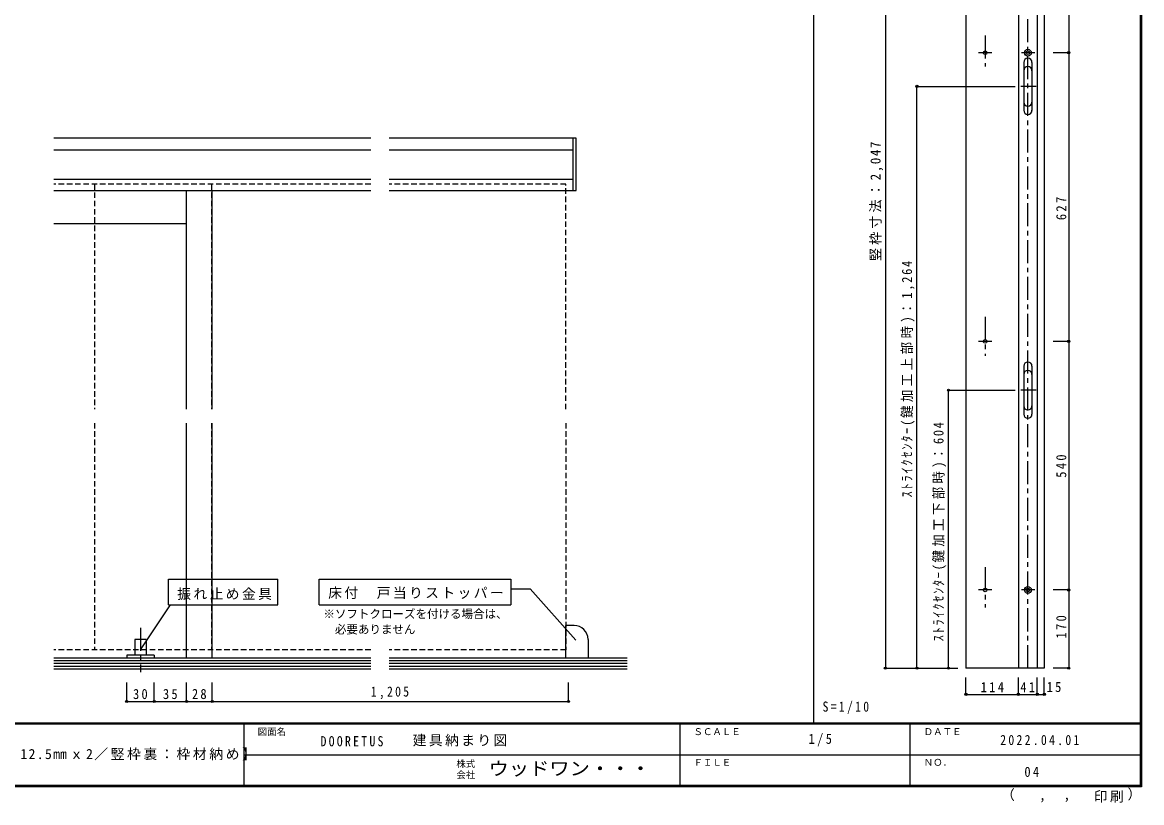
# Model space of a CAD drawing. Units: millimetres at full size, sheet at 1:5, with parts at other scales. Extents: x -1000 to 950, y -718 to 696.
# Drawn here: x -265 to 950, y -718 to 130 of the extents above; entities that cross this region are included whole.
import ezdxf
from ezdxf.enums import TextEntityAlignment as Align

# ---------------------------------------------------------------- set-up
doc = ezdxf.new("R2010")
doc.units = ezdxf.units.MM
doc.header["$LTSCALE"] = 5
doc.header["$PDMODE"] = 32
doc.header["$PDSIZE"] = 2.5
doc.linetypes.add('CHAIN1', pattern=[8, 5, -1, 1, -1])
doc.linetypes.add('DASHED1', pattern=[1.8, 1.2, -0.6])
for name, color, linetype in [('0-1_通り芯', 4, 'CHAIN1'), ('0-4_枠', 3, 'Continuous'), ('0-6_扉', 6, 'Continuous'), ('0-7_金物', 7, 'Continuous'), ('0-A_文字', 7, 'Continuous'), ('0-B_寸法', 7, 'Continuous'), ('0-C_ハッチ', 4, 'Continuous'), ('1-1_通り芯', 4, 'CHAIN1'), ('1-4_枠', 3, 'Continuous'), ('1-7_金物', 7, 'Continuous'), ('1-A_文字', 7, 'Continuous'), ('1-B_寸法', 7, 'Continuous'), ('F-0_補助線', 6, 'Continuous'), ('F-1_枠', 6, 'Continuous'), ('F-A_文字', 7, 'Continuous')]:
    doc.layers.add(name, color=color, linetype=linetype)
doc.styles.add('ＭＳ ゴシック', font='')
doc.styles.get('ＭＳ ゴシック').set_extended_font_data('MS Gothic')

msp = doc.modelspace()

# ---------------------------------------------------------------- linework, layer by layer
at = {"layer": '0-1_通り芯'}
msp.add_line((-137.208, -527.851), (-137.208, -576.05), dxfattribs=at)
at = {"layer": '0-4_枠'}
for p, q in [((-87.208, -290.464), (-87.208, -52.964)), ((-59.208, -290.464), (-59.208, -52.964)), ((-87.208, -88.964), (-231.335, -88.964)), ((-87.208, -560.464), (-87.208, -305.464)), ((-59.208, -560.464), (-59.208, -305.464))]:
    msp.add_line(p, q, dxfattribs=at)
at = {"layer": '0-6_扉', "linetype": 'DASHED1'}
for p, q in [((112.792, -45.964), (-231.335, -45.964)), ((-187.208, -45.964), (-187.208, -290.464)), ((-60.208, -45.964), (-60.208, -290.464)), ((324.792, -45.964), (132.792, -45.964)), ((324.792, -290.464), (324.792, -45.964)), ((-187.208, -305.464), (-187.208, -551.964)), ((-60.208, -305.464), (-60.208, -551.964)), ((324.792, -305.464), (324.792, -551.964)), ((112.792, -551.964), (-231.335, -551.964)), ((324.792, -551.964), (132.792, -551.964))]:
    msp.add_line(p, q, dxfattribs=at)
at = {"layer": '0-7_金物'}
for p, q in [((112.792, 4.036), (-231.335, 4.036)), ((332.792, -52.964), (332.792, 4.036)), ((112.792, -8.964), (-231.335, -8.964)), ((332.792, -8.964), (132.792, -8.964)), ((112.792, -40.964), (-231.335, -40.964)), ((332.792, -40.964), (132.792, -40.964)), ((-231.335, -52.964), (112.792, -52.964)), ((333.792, -525.464), (324.792, -525.464)), ((324.792, -560.464), (324.792, -525.464)), ((-143.208, -540.464), (-143.208, -557.464)), ((-131.208, -540.464), (-143.208, -540.464)), ((-131.208, -540.464), (-131.208, -557.464)), ((348.792, -540.464), (348.792, -560.464)), ((-152.208, -557.464), (-152.208, -560.464)), ((-122.208, -557.464), (-152.208, -557.464)), ((-122.208, -557.464), (-122.208, -560.464))]:
    msp.add_line(p, q, dxfattribs=at)
msp.add_lwpolyline([(132.792, -52.964), (335.792, -52.964), (335.792, 4.036), (132.792, 4.036)], dxfattribs=at)
msp.add_arc((333.792, -540.464), 15, 0, 90, dxfattribs=at)
at = {"layer": '0-A_文字'}
for p, q in [((-106.852, -475.008), (11.866, -475.008)), ((-106.852, -502.856), (-106.852, -475.008)), ((56.984, -502.856), (56.984, -475.008)), ((264.868, -485.724), (286.138, -485.724)), ((286.138, -485.724), (335.412, -541.175)), ((-137.208, -551.964), (-104.489, -502.856)), ((56.984, -502.856), (264.868, -502.856))]:
    msp.add_line(p, q, dxfattribs=at)
for points in [[(-106.852, -502.856), (11.866, -502.856), (11.866, -475.008)], [(56.984, -475.008), (264.868, -475.008), (264.868, -502.856)]]:
    msp.add_lwpolyline(points, dxfattribs=at)
at = {"layer": '0-B_寸法', "color": 4}
for p, q in [((-152.208, -607.965), (-152.208, -587.336)), ((-122.208, -607.965), (-122.208, -587.336)), ((-87.208, -607.965), (-87.208, -587.336)), ((-59.208, -607.965), (-59.208, -587.336)), ((327.616, -607.965), (327.616, -587.336)), ((-152.208, -607.965), (-122.208, -607.965)), ((-122.208, -607.965), (-87.208, -607.965)), ((-87.208, -607.965), (-59.208, -607.965)), ((-59.208, -607.965), (327.616, -607.965))]:
    msp.add_line(p, q, dxfattribs=at)
at = {"layer": '0-B_寸法'}
for p in [(-152.208, -607.965), (-122.208, -607.965), (-87.208, -607.965), (-59.208, -607.965), (327.616, -607.965)]:
    msp.add_point(p, dxfattribs=at)
at = {"layer": '0-C_ハッチ', "color": 7}
for p, q in [((-231.335, -560.464), (112.792, -560.464)), ((-231.335, -563.464), (112.792, -563.464)), ((-231.335, -566.464), (112.792, -566.464)), ((-231.335, -569.464), (112.792, -569.464)), ((132.792, -560.464), (391.301, -560.464)), ((132.792, -563.464), (391.301, -563.464)), ((132.792, -566.464), (391.301, -566.464)), ((132.792, -569.464), (391.301, -569.464)), ((-231.335, -572.464), (112.792, -572.464)), ((132.792, -572.464), (391.301, -572.464))]:
    msp.add_line(p, q, dxfattribs=at)
at = {"layer": '1-1_通り芯'}
for p, q in [((826.462, -571.755), (826.462, 460.507)), ((779.962, 115.64), (779.962, 81.898)), ((787.514, 96.745), (772.927, 96.745)), ((834.014, 96.745), (819.427, 96.745)), ((835.335, 60.245), (818.968, 60.245)), ((779.962, -190.167), (779.962, -232.345)), ((787.514, -216.755), (772.927, -216.755)), ((835.335, -269.755), (818.968, -269.755)), ((779.962, -462.096), (779.962, -505.96)), ((787.514, -486.755), (772.927, -486.755)), ((834.014, -486.755), (819.427, -486.755))]:
    msp.add_line(p, q, dxfattribs=at)
at = {"layer": '1-4_枠'}
for p, q in [((816.212, 451.745), (816.212, -571.755)), ((836.712, 451.745), (836.712, -571.755)), ((844.212, 451.745), (844.212, -571.755)), ((759.212, 420.995), (759.212, -571.755)), ((844.212, -571.755), (759.212, -571.755))]:
    msp.add_line(p, q, dxfattribs=at)
at = {"layer": '1-7_金物'}
for p, q in [((821.951, 86.61), (821.951, 34.12)), ((830.951, 86.257), (830.951, 34.15)), ((821.951, -243.39), (821.951, -295.88)), ((830.951, -243.743), (830.951, -295.85))]:
    msp.add_line(p, q, dxfattribs=at)
for centre, radius in [((779.962, 96.745), 2), ((826.462, 96.745), 3.75), ((826.462, 96.745), 2), ((779.962, -216.755), 2), ((779.962, -486.755), 2), ((826.462, -486.755), 3.75), ((826.462, -486.755), 2)]:
    msp.add_circle(centre, radius, dxfattribs=at)
for centre, start, end in [((826.451, 86.245), 90, 180), ((826.451, 86.245), 0, 90), ((826.451, 77.245), 90, 180), ((826.451, 77.245), 0, 90), ((826.451, 43.245), 180, 270), ((826.451, 43.245), 270, 0), ((826.451, 34.245), 180, 270), ((826.451, 34.245), 270, 0), ((826.451, -243.755), 90, 180), ((826.451, -243.755), 0, 90), ((826.451, -252.755), 90, 180), ((826.451, -252.755), 0, 90), ((826.451, -286.755), 180, 270), ((826.451, -286.755), 270, 0), ((826.451, -295.755), 180, 270), ((826.451, -295.755), 270, 0)]:
    msp.add_arc(centre, 4.5, start, end, dxfattribs=at)
at = {"layer": '1-B_寸法', "color": 4}
for p, q in [((671.829, 451.745), (671.829, -571.755)), ((870.84, 96.745), (853.986, 96.745)), ((706.054, -571.755), (706.054, 60.245)), ((706.054, 60.245), (812.644, 60.245)), ((870.84, -216.755), (853.986, -216.755)), ((870.84, -216.755), (870.84, -486.755)), ((870.84, -486.755), (853.986, -486.755)), ((870.84, -486.755), (870.84, -571.755)), ((671.829, -571.755), (750.356, -571.755)), ((759.212, -600.33), (759.212, -581.94)), ((816.212, -600.33), (816.212, -581.94)), ((870.84, -571.755), (853.986, -571.755)), ((759.212, -600.33), (816.212, -600.33))]:
    msp.add_line(p, q, dxfattribs=at)
for points in [[(870.84, 366.745), (870.84, 96.745), (870.84, -216.755)], [(740.28, -571.755), (740.28, -269.755), (812.644, -269.755)], [(816.212, -600.33), (836.712, -600.33), (836.712, -581.94)], [(836.712, -600.33), (844.212, -600.33), (844.212, -581.94)]]:
    msp.add_lwpolyline(points, dxfattribs=at)
at = {"layer": '1-B_寸法'}
for p in [(870.84, 96.745), (706.054, 60.245), (870.84, -216.755), (740.28, -269.755), (870.84, -486.755), (671.829, -571.755), (706.054, -571.755), (740.28, -571.755), (870.84, -571.755), (759.212, -600.33), (816.212, -600.33), (836.712, -600.33), (844.212, -600.33)]:
    msp.add_point(p, dxfattribs=at)
at = {"layer": 'F-0_補助線'}
msp.add_line((593.503, 695.833), (593.503, -632.5), dxfattribs=at)
at = {"layer": 'F-1_枠'}
for p, q in [((948.333, 695.833), (948.333, -700.833)), ((949.166, 695.833), (949.166, -700.833)), ((950, -631.667), (-1000, -631.667)), ((950, -632.5), (-1000, -632.5)), ((-25, -632.5), (-25, -699.167)), ((448.333, -632.5), (448.333, -699.167)), ((698.333, -632.5), (698.333, -699.167)), ((-25, -665.833), (948.333, -665.834)), ((950, -699.167), (-1000, -699.167)), ((950, -700), (-1000, -700))]:
    msp.add_line(p, q, dxfattribs=at)
msp.add_lwpolyline([(950, 695.833), (950, -700.833), (-1000, -700.833)], dxfattribs=at)

# ---------------------------------------------------------------- texts
at = {"layer": '0-A_文字', "style": 'ＭＳ ゴシック'}
for s, p in [('※ソフトクローズを付ける場合は、', (61.427, -520.209)), ('\u3000必要ありません', (61.427, -536.982))]:
    msp.add_text(s, height=9.164, dxfattribs=at).set_placement(p, align=Align.BOTTOM_LEFT)
at = {"layer": '0-A_文字', "char_height": 11, "attachment_point": 7, "style": 'ＭＳ ゴシック'}
for s, insert in [('\\T1.17;振れ止め金具', (-97.329, -497.776)), ('\\T1.17;床付\u3000戸当りストッパー', (66.645, -496.624))]:
    msp.add_mtext(s, dxfattribs=dict(at, insert=insert))
at = {"layer": '0-B_寸法', "char_height": 11, "attachment_point": 7, "style": 'ＭＳ ゴシック'}
for s, insert in [('\\T1.36;\\W0.9;30', (-145.333, -605.465)), ('\\T1.36;\\W0.9;35', (-112.833, -605.465)), ('\\T1.36;\\W0.9;28', (-81.333, -605.465)), ('\\T1.38;\\W0.85;1,205', (112.954, -605.465))]:
    msp.add_mtext(s, dxfattribs=dict(at, insert=insert))
at = {"layer": '1-A_文字', "insert": (603.503, -621.667), "char_height": 11, "attachment_point": 7, "style": 'ＭＳ ゴシック'}
msp.add_mtext('\\T1.39;\\W0.85;S=1/10', dxfattribs=at)
at = {"layer": '1-B_寸法', "char_height": 11, "attachment_point": 7, "rotation": 90, "style": 'ＭＳ ゴシック'}
for s, insert in [('\\T1.23;\\W0.95;竪枠寸法：2,047', (669.329, -129.474)), ('\\T1.38;\\W0.9;627', (868.34, -85.005)), ('\\T1.28;\\W0.9;ｽﾄﾗｲｸｾﾝﾀｰ(鍵加工上部時)：1,264', (703.554, -386.38)), ('\\T1.27;\\W0.9;ｽﾄﾗｲｸｾﾝﾀｰ(鍵加工下部時)：604', (737.78, -542.63)), ('\\T1.38;\\W0.9;540', (868.34, -364.898)), ('\\T1.38;\\W0.9;170', (868.34, -539.556))]:
    msp.add_mtext(s, dxfattribs=dict(at, insert=insert))
at = {"layer": '1-B_寸法', "char_height": 11, "attachment_point": 7, "style": 'ＭＳ ゴシック'}
for s, insert in [('\\T1.38;\\W0.9;114', (775.212, -597.83)), ('\\T1.36;\\W0.9;41', (818.337, -597.83)), ('\\T1.36;\\W0.9;15', (846.891, -597.83))]:
    msp.add_mtext(s, dxfattribs=dict(at, insert=insert))
at = {"layer": 'F-1_枠', "color": 7, "char_height": 11, "attachment_point": 7, "style": 'ＭＳ ゴシック'}
for s, insert in [('\\T1.17;建具納まり図', (158.382, -656.798)), ('\\T1.39;\\W0.85;DOORETUS', (58.333, -656.798))]:
    msp.add_mtext(s, dxfattribs=dict(at, insert=insert))
at = {"layer": 'F-A_文字', "style": 'ＭＳ ゴシック'}
for s, height, p in [('図面名', 7.331, (-10, -646.667)), ('ＳＣＡＬＥ', 7.331, (463.333, -646.667)), ('ＤＡＴＥ', 7.331, (713.333, -646.667)), ('株式', 7.331, (205.833, -681.5)), ('ＦＩＬＥ', 7.331, (463.333, -680)), ('ＮＯ．', 7.331, (713.333, -680.001)), ('会社', 7.331, (205.833, -693.5)), ('（', 11, (797.339, -718.052)), ('）', 11, (934.734, -717.355)), (',', 11, (838.546, -718.052)), (',', 11, (865.033, -717.588))]:
    msp.add_text(s, height=height, dxfattribs=at).set_placement(p, align=Align.BOTTOM_LEFT)
at = {"layer": 'F-A_文字', "style": 'ＭＳ ゴシック', "width": 1.1}
msp.add_text('ウッドワン・・・', height=14.66, dxfattribs=at).set_placement((240.833, -692.5), align=Align.BOTTOM_LEFT)
at = {"layer": 'F-A_文字', "char_height": 11, "attachment_point": 7, "style": 'ＭＳ ゴシック'}
for s, insert in [('\\T1.38;\\W0.9;1/5', (588.333, -656.667)), ('\\T1.39;\\W0.85;2022.04.01', (796.458, -655.417)), ('\\T1.19;ドレタス\u3000幅広アウトセット片引き戸\u3000上吊りタイプ\u3000枠外W2,569\u3000【PB：12.5㎜ｘ2／竪枠裏：枠材納め】', (-874.591, -673.333)), ('\\T1.36;\\W0.9;04', (822.708, -690.001)), ('\\T1.17;印刷', (898.025, -717.82))]:
    msp.add_mtext(s, dxfattribs=dict(at, insert=insert))

doc.saveas('drawing.dxf')
